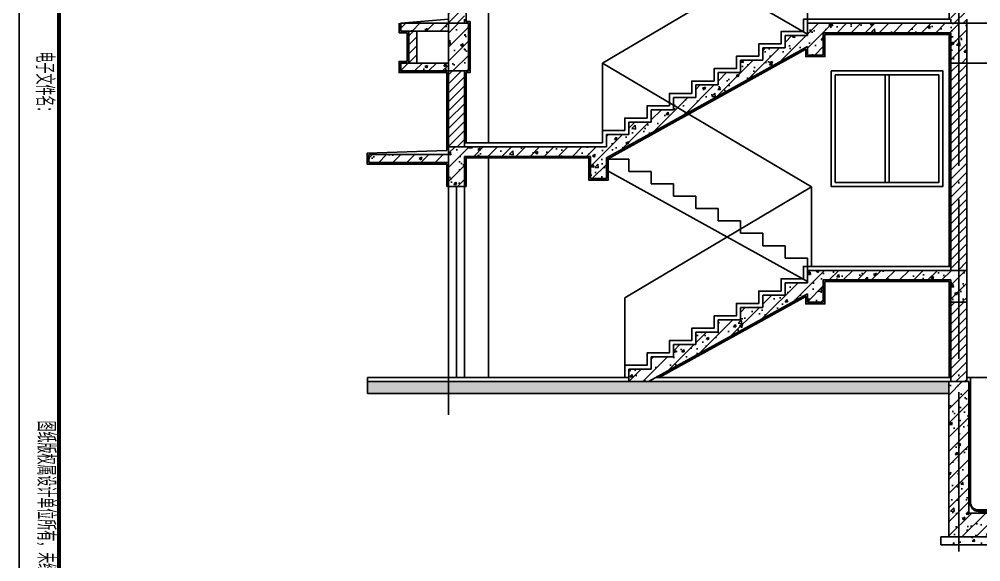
# Model space of a CAD drawing. Extents: x -1041549 to 749950, y -354245 to 17554.
# Drawn here: x -733762 to -721702, y -236798 to -229986 of the extents above; entities that cross this region are included whole.
import ezdxf

# ---------------------------------------------------------------- set-up
doc = ezdxf.new("R2010")
doc.units = 0
doc.header["$LTSCALE"] = 1000
doc.header["$MEASUREMENT"] = 0
doc.linetypes.add('DASH', pattern=[0.35, 0.25, -0.1])
doc.linetypes.add('DOTE', pattern=[2.42, 2, -0.2, 0.02, -0.2])
for name, color, linetype in [('14', 1, 'Continuous'), ('DOTE', 1, 'Continuous'), ('FIT', 1, 'Continuous'), ('PUB_TITLE', 4, 'Continuous'), ('S_STAIR', 2, 'Continuous'), ('WALL', 4, 'Continuous'), ('WINDOW', 3, 'Continuous')]:
    doc.layers.add(name, color=color, linetype=linetype)
doc.styles.add('hztxt', font='romand_pkpm', dxfattribs={"bigfont": 'gbcbig'})
pattern_1 = [(45, (-84822.1, -171430.22), (-88.388348, 88.388348), []), (50, (-84822.1, -171430.22), (358.63009, -31.37607), [37.5, -412.5]), (355, (-84822.1, -171430.22), (-69.37567, 376.09607), [30, -330]), (100.4514, (-84792.2, -171432.84), (289.2547, 344.71977), [31.8701, -350.57106]), (46.1842, (-84822.1, -171330.2), (533.62052, -82.7595), [56.25, -618.75]), (96.6356, (-84777.63, -171337.1), (467.33135, 487.05894), [47.80514, -525.8565]), (351.1842, (-84822.1, -171330.2), (467.33097, 487.0593), [45, -495]), (21, (-84772.1, -171355.22), (298.45353, -201.30945), [37.5, -412.5]), (326, (-84772.1, -171355.22), (121.65767, 362.57502), [30, -330]), (71.4514, (-84747.23, -171372), (420.11131, 161.26525), [31.8701, -350.57106]), (37.5, (-84822.1, -171430.22), (6.079928, 166.446927), [0, -326, 0, -335, 0, -331.25]), (7.5, (-84822.1, -171430.22), (131.53477, 197.205856), [0, -191, 0, -318.5, 0, -126.25]), (327.5, (-84933.6, -171430.22), (266.911218, -11.277436), [0, -125, 0, -390, 0, -517.5]), (317.5, (-84983.6, -171430.22), (291.593085, 50.05249), [0, -162.5, 0, -259, 0, -367.5])]
pattern_2 = [(45, (-193013.43, -165294.83), (-88.388348, 88.388348), []), (50, (-193013.43, -165294.83), (358.63009, -31.37607), [37.5, -412.5]), (355, (-193013.43, -165294.83), (-69.37567, 376.09607), [30, -330]), (100.4514, (-192983.55, -165297.44), (289.2547, 344.71977), [31.8701, -350.57106]), (46.1842, (-193013.43, -165194.83), (533.62052, -82.7595), [56.25, -618.75]), (96.6356, (-192968.97, -165201.7), (467.33135, 487.05894), [47.80514, -525.8565]), (351.1842, (-193013.43, -165194.8), (467.331, 487.0593), [45, -495]), (21, (-192963.43, -165219.83), (298.45353, -201.30945), [37.5, -412.5]), (326, (-192963.43, -165219.83), (121.65767, 362.57502), [30, -330]), (71.4514, (-192938.56, -165236.6), (420.11131, 161.26525), [31.8701, -350.57106]), (37.5, (-193013.43, -165294.83), (6.079928, 166.446927), [0, -326, 0, -335, 0, -331.25]), (7.5, (-193013.43, -165294.83), (131.53477, 197.205856), [0, -191, 0, -318.5, 0, -126.25]), (327.5, (-193124.93, -165294.83), (266.911218, -11.277436), [0, -125, 0, -390, 0, -517.5]), (317.5, (-193174.93, -165294.83), (291.59308, 50.05249), [0, -162.5, 0, -259, 0, -367.5])]

# ---------------------------------------------------------------- blocks, each defined once
blk = doc.blocks.new('A$C749C3F79')
h = blk.add_hatch()
h.set_pattern_fill('混凝土', color=8, scale=30)
h.set_pattern_definition([(50, (89528.97, -16263.46), (215.17805, -18.82564), [22.5, -247.5]), (355, (89528.97, -16263.46), (-41.6254, 225.65764), [18, -198]), (100.4514, (89546.9, -16265.03), (173.5528, 206.83186), [19.12206, -210.34263]), (46.1842, (89528.97, -16203.46), (320.1723, -49.6557), [33.75, -371.25]), (96.6356, (89555.65, -16207.6), (280.3988, 292.2354), [28.6831, -315.5139]), (351.1842, (89528.97, -16203.46), (280.3986, 292.2356), [27, -297]), (21, (89558.97, -16218.46), (179.0721, -120.78567), [22.5, -247.5]), (326, (89558.97, -16218.46), (72.9946, 217.545), [18, -198]), (71.4514, (89573.9, -16228.53), (252.0668, 96.75915), [19.12206, -210.34263]), (37.5, (89528.97, -16263.46), (3.647957, 99.868156), [0, -195.6, 0, -201, 0, -198.75]), (7.5, (89528.97, -16263.46), (78.92086, 118.32351), [0, -114.6, 0, -191.1, 0, -75.75]), (327.5, (89462.07, -16263.46), (160.14673, -6.76646), [0, -75, 0, -234, 0, -310.5]), (317.5, (89432.07, -16263.46), (174.95585, 30.0315), [0, -97.5, 0, -155.4, 0, -220.5])])
h.paths.add_polyline_path([(-6055, 3141), (-6055, 2991), (1237, 2991), (1237, 3141)])
h = blk.add_hatch()
h.set_pattern_fill('钢筋混凝土', color=8, scale=50)
h.set_pattern_definition([(45, (89678.97, -16363.46), (-88.38835, 88.38835), []), (50, (89678.97, -16363.46), (358.6301, -31.3761), [37.5, -412.5]), (355, (89678.97, -16363.46), (-69.3757, 376.096), [30, -330]), (100.4514, (89708.85, -16366.08), (289.2547, 344.7198), [31.8701, -350.571]), (46.1842, (89678.97, -16263.46), (533.6205, -82.7595), [56.25, -618.75]), (96.6356, (89723.44, -16270.36), (467.3314, 487.059), [47.805, -525.8565]), (351.1842, (89678.97, -16263.46), (467.331, 487.0593), [45, -495]), (21, (89728.97, -16288.46), (298.4535, -201.3094), [37.5, -412.5]), (326, (89728.97, -16288.46), (121.6577, 362.575), [30, -330]), (71.4514, (89753.84, -16305.24), (420.1113, 161.2652), [31.8701, -350.571]), (37.5, (89678.97, -16363.46), (6.07993, 166.44693), [0, -326, 0, -335, 0, -331.25]), (7.5, (89678.97, -16363.46), (131.53477, 197.20586), [0, -191, 0, -318.5, 0, -126.25]), (327.5, (89567.47, -16363.46), (266.91122, -11.27744), [0, -125, 0, -390, 0, -517.5]), (317.5, (89517.47, -16363.46), (291.5931, 50.0525), [0, -162.5, 0, -259, 0, -367.5])])
h.paths.add_polyline_path([(3712, 1491), (1487, 1491), (1487, 3141), (1237, 3141), (1237, 1191), (3962, 1191), (3962, 3141), (3712, 3141)])
h = blk.add_hatch()
h.set_pattern_fill('混凝土', color=8, scale=30)
h.set_pattern_definition([(50, (89678.97, -16263.46), (215.17805, -18.82564), [22.5, -247.5]), (355, (89678.97, -16263.46), (-41.6254, 225.65764), [18, -198]), (100.4514, (89696.9, -16265.03), (173.5528, 206.83186), [19.12206, -210.34263]), (46.1842, (89678.97, -16203.46), (320.1723, -49.6557), [33.75, -371.25]), (96.6356, (89705.65, -16207.6), (280.3988, 292.2354), [28.6831, -315.5139]), (351.1842, (89678.97, -16203.46), (280.3986, 292.2356), [27, -297]), (21, (89708.97, -16218.46), (179.0721, -120.78567), [22.5, -247.5]), (326, (89708.97, -16218.46), (72.9946, 217.545), [18, -198]), (71.4514, (89723.9, -16228.53), (252.0668, 96.75915), [19.12206, -210.34263]), (37.5, (89678.97, -16263.46), (3.647957, 99.868156), [0, -195.6, 0, -201, 0, -198.75]), (7.5, (89678.97, -16263.46), (78.92086, 118.32351), [0, -114.6, 0, -191.1, 0, -75.75]), (327.5, (89612.07, -16263.46), (160.14673, -6.76646), [0, -75, 0, -234, 0, -310.5]), (317.5, (89582.07, -16263.46), (174.95585, 30.0315), [0, -97.5, 0, -155.4, 0, -220.5])])
h.paths.add_polyline_path([(5061, 2991), (5061, 3141), (3987, 3141), (3987, 2991)])
h = blk.add_hatch()
h.set_pattern_fill('混凝土', color=8, scale=50)
h.set_pattern_definition([(50, (-986143.26, -92786.38), (358.63009, -31.37607), [37.5, -412.5]), (355, (-986143.26, -92786.38), (-69.37567, 376.09607), [30, -330]), (100.4514, (-986113.37, -92789), (289.25469, 344.71977), [31.8701, -350.57106]), (46.1842, (-986143.26, -92686.38), (533.62052, -82.7595), [56.25, -618.75]), (96.6356, (-986098.8, -92693.27), (467.33135, 487.05894), [47.80514, -525.8565]), (351.1842, (-986143.26, -92686.4), (467.33097, 487.0593), [45, -495]), (21, (-986093.26, -92711.38), (298.45353, -201.309445), [37.5, -412.5]), (326, (-986093.26, -92711.38), (121.65767, 362.57502), [30, -330]), (71.4514, (-986068.4, -92728.15), (420.11131, 161.26525), [31.8701, -350.57106]), (37.5, (-986143.26, -92786.38), (6.079928, 166.446927), [0, -326, 0, -335, 0, -331.25]), (7.5, (-986143.26, -92786.38), (131.53477, 197.205856), [0, -191, 0, -318.5, 0, -126.25]), (327.5, (-986254.76, -92786.38), (266.911218, -11.277436), [0, -125, 0, -390, 0, -517.5]), (317.5, (-986304.76, -92786.38), (291.593085, 50.05249), [0, -162.5, 0, -259, 0, -367.5])])
h.paths.add_polyline_path([(1287, 1191), (4087, 1191), (4087, 1091), (1287, 1091)])
blk.add_line((-6055, 3191), (-6055, 2991))
at = {"color": 8}
for p, q in [((1462, 3191), (1507, 3191)), ((1507, 3191), (1507, 1611)), ((3692, 3191), (5061, 3191)), ((3692, 1611), (3692, 3191)), ((1607, 1531), (3592, 1531)), ((1607, 1511), (3592, 1511))]:
    blk.add_line(p, q, dxfattribs=at)
for points in [[(-2778, 3191), (-6055, 3191)], [(1262, 3191), (-2440, 3191)]]:
    blk.add_lwpolyline(points, dxfattribs=at)
for points in [[(1237, 3141), (-6055, 3141)], [(3762, 3141), (5061, 3141)], [(1237, 2991), (-6055, 2991)], [(3962, 2991), (5061, 2991)]]:
    blk.add_lwpolyline(points)
at = {"const_width": 50}
blk.add_lwpolyline([(3962, 3141), (3962, 3141)], dxfattribs=at)
blk.add_lwpolyline([(1137, 1091), (4062, 1091), (4062, 1191), (1137, 1191)], close=True)
at = {"color": 8}
for centre, start, end in [((1607, 1631), 180, 270), ((1607, 1611), 180, 270), ((3592, 1631), 270, 0), ((3592, 1611), 270, 0)]:
    blk.add_arc(centre, 100, start, end, dxfattribs=at)
at = {"layer": 'FIT', "color": 1}
for p, q in [((3567, 2851), (3567, 2821)), ((3567, 2851), (3712, 2851)), ((3567, 2821), (3712, 2821)), ((3567, 2541), (3567, 2511)), ((3567, 2541), (3712, 2541)), ((3567, 2511), (3712, 2511)), ((3567, 2326), (3712, 2326)), ((3567, 2306), (3567, 2326)), ((3567, 2306), (3712, 2306)), ((3567, 2106), (3712, 2106)), ((3567, 2106), (3567, 2076)), ((3567, 2076), (3712, 2076)), ((3567, 1806), (3712, 1806)), ((3567, 1806), (3567, 1776)), ((3567, 1776), (3712, 1776))]:
    blk.add_line(p, q, dxfattribs=at)
at = {"layer": 'WALL'}
for p, q in [((1237, 3141), (1237, 1191)), ((1487, 3141), (1487, 1491)), ((3712, 1491), (3712, 3141)), ((3712, 3141), (3962, 3141)), ((3962, 3161), (3962, 3161)), ((3962, 1191), (3962, 3141)), ((1487, 1491), (3712, 1491)), ((1237, 1191), (3962, 1191))]:
    blk.add_line(p, q, dxfattribs=at)
blk.add_lwpolyline([(1237, 3141), (1487, 3141)], dxfattribs=at)
blk = doc.blocks.new('TUQ')
at = {"layer": '14', "style": 'hztxt', "width": 0.85}
for s, p in [('电子文件名：', (-24105, -584)), ('图纸版权属设计单位所有，未经许可，外人及外单位不得翻印复制作为其他工程之用。', (-14838, -548))]:
    blk.add_text(s, height=450, rotation=359.9997, dxfattribs=at).set_placement(p)

msp = doc.modelspace()

# ---------------------------------------------------------------- hatches: boundary and pattern name
h = msp.add_hatch()
h.set_pattern_fill('ANSI31', color=8, scale=50)
h.set_pattern_definition([(45, (-193013.43, -165294.83), (-56.126601, 56.126601), [])])
h.paths.add_polyline_path([(-721876.4, -226935.8), (-722076.4, -226935.8), (-722076.4, -229985.7), (-722076.4, -230035.8), (-721876.4, -230035.8), (-721876.4, -229985.7)])
h = msp.add_hatch()
h.set_pattern_fill('ANSI31', color=8, scale=50)
h.set_pattern_definition([(45, (-193013.43, -177694.91), (-56.126601, 56.126601), [])])
h.paths.add_polyline_path([(-728176.4, -228635.8), (-728376.4, -228635.8), (-728376.4, -230035.7), (-728176.4, -230035.7)])
h = msp.add_hatch()
h.set_pattern_fill('钢筋混凝土', color=8, scale=50)
h.set_pattern_definition(pattern_1)
h.paths.add_polyline_path([(-728976.4, -230035.7), (-728376.4, -230035.7), (-728376.4, -230135.7), (-728976.4, -230135.7)])
h = msp.add_hatch()
h.set_pattern_fill('钢筋混凝土', color=8, scale=50)
h.set_pattern_definition([(45, (-193013.43, -179694.83), (-88.388348, 88.388348), []), (50, (-193013.43, -179694.83), (358.63009, -31.37607), [37.5, -412.5]), (355, (-193013.43, -179694.83), (-69.37567, 376.09607), [30, -330]), (100.4514, (-192983.55, -179697.44), (289.2547, 344.71977), [31.8701, -350.57106]), (46.1842, (-193013.43, -179594.83), (533.62052, -82.7595), [56.25, -618.75]), (96.6356, (-192968.97, -179601.7), (467.33135, 487.05894), [47.80514, -525.8565]), (351.1842, (-193013.43, -179594.8), (467.331, 487.0593), [45, -495]), (21, (-192963.43, -179619.83), (298.45353, -201.30945), [37.5, -412.5]), (326, (-192963.43, -179619.83), (121.65767, 362.57502), [30, -330]), (71.4514, (-192938.56, -179636.6), (420.11131, 161.26525), [31.8701, -350.57106]), (37.5, (-193013.43, -179694.83), (6.079928, 166.446927), [0, -326, 0, -335, 0, -331.25]), (7.5, (-193013.43, -179694.83), (131.53477, 197.205856), [0, -191, 0, -318.5, 0, -126.25]), (327.5, (-193124.93, -179694.83), (266.911218, -11.277436), [0, -125, 0, -390, 0, -517.5]), (317.5, (-193174.93, -179694.83), (291.59308, 50.05249), [0, -162.5, 0, -259, 0, -367.5])])
h.paths.add_polyline_path([(-728126.4, -230035.7), (-728376.4, -230035.7), (-728376.4, -230135.7), (-728376.4, -230635.7), (-728126.4, -230635.7)])
h = msp.add_hatch()
h.set_pattern_fill('钢筋混凝土', color=8, scale=50)
h.set_pattern_definition(pattern_2)
h.paths.add_polyline_path([(-723876.4, -230328.1), (-723876.4, -230435.8), (-723676.4, -230435.8), (-723676.4, -230155.7), (-722076.4, -230155.7), (-722076.4, -230535.8), (-721876.4, -230535.8), (-721876.4, -230035.8), (-722076.4, -230035.8), (-723876.4, -230035.8), (-723876.4, -230155.7), (-723876.4, -230190.9), (-724156.4, -230190.9), (-724156.4, -230346.1), (-724436.4, -230346.1), (-724436.4, -230501.3), (-724716.4, -230501.3), (-724716.4, -230656.5), (-724996.4, -230656.5), (-724996.4, -230811.7), (-725276.4, -230811.7), (-725276.4, -230966.9), (-725556.4, -230966.9), (-725556.4, -231122.1), (-725836.4, -231122.1), (-725836.4, -231277.3), (-726116.4, -231277.3), (-726116.4, -231432.5), (-726396.4, -231432.5), (-726396.4, -231587.7), (-728176.4, -231587.7), (-728176.4, -231587.7), (-728376.4, -231587.7), (-728376.4, -232085.7), (-728176.4, -232085.7), (-728176.4, -231707.7), (-726596.4, -231707.7), (-726596.4, -231987.7), (-726396.4, -231987.7), (-726396.4, -231724.9)])
h = msp.add_hatch()
h.set_pattern_fill('ANSI31', color=8, scale=50)
h.set_pattern_definition([(45, (-84822.1, -171430.22), (-56.126601, 56.126601), [])])
h.paths.add_polyline_path([(-728876.4, -230135.7), (-728776.4, -230135.7), (-728776.4, -230535.7), (-728876.4, -230535.7)])
h = msp.add_hatch()
h.set_pattern_fill('钢筋混凝土', color=8, scale=50)
h.set_pattern_definition(pattern_1)
h.paths.add_polyline_path([(-728976.4, -230535.7), (-728376.4, -230535.7), (-728376.4, -230635.7), (-728976.4, -230635.7)])
h = msp.add_hatch()
h.set_pattern_fill('ANSI31', color=8, scale=50)
h.set_pattern_definition([(45, (-193013.43, -168894.83), (-56.126601, 56.126601), [])])
h.paths.add_polyline_path([(-721876.4, -230535.8), (-722076.4, -230535.8), (-722076.4, -233585.7), (-722076.4, -233139.7), (-721876.4, -233139.7), (-721876.4, -233585.7)])
h = msp.add_hatch()
h.set_pattern_fill('ANSI31', color=8, scale=50)
h.set_pattern_definition([(45, (-193013.43, -179694.83), (-56.126601, 56.126601), [])])
h.paths.add_polyline_path([(-728176.4, -230635.7), (-728376.4, -230635.7), (-728376.4, -231587.7), (-728176.4, -231587.7)])
h = msp.add_hatch()
h.set_pattern_fill('钢筋混凝土', color=8, scale=50)
h.set_pattern_definition([(45, (-77406.02, -161180.26), (-88.388348, 88.388348), []), (50, (-77406.02, -161180.26), (358.63009, -31.37607), [37.5, -412.5]), (355, (-77406.02, -161180.26), (-69.37567, 376.09607), [30, -330]), (100.4514, (-77376.13, -161182.88), (289.2547, 344.71977), [31.8701, -350.57106]), (46.1842, (-77406, -161080.26), (533.62052, -82.7595), [56.25, -618.75]), (96.6356, (-77361.55, -161087.16), (467.33135, 487.05894), [47.80514, -525.8565]), (351.1842, (-77406, -161080.26), (467.33097, 487.0593), [45, -495]), (21, (-77356.02, -161105.26), (298.45353, -201.30945), [37.5, -412.5]), (326, (-77356.02, -161105.26), (121.65767, 362.57502), [30, -330]), (71.4514, (-77331.15, -161122.04), (420.11131, 161.26525), [31.8701, -350.57106]), (37.5, (-77406.02, -161180.26), (6.079928, 166.446927), [0, -326, 0, -335, 0, -331.25]), (7.5, (-77406.02, -161180.26), (131.53477, 197.205856), [0, -191, 0, -318.5, 0, -126.25]), (327.5, (-77517.52, -161180.26), (266.911218, -11.277436), [0, -125, 0, -390, 0, -517.5]), (317.5, (-77567.52, -161180.26), (291.593085, 50.05249), [0, -162.5, 0, -259, 0, -367.5])])
h.paths.add_polyline_path([(-729376.4, -231685.7), (-728376.4, -231685.7), (-728376.4, -231785.7), (-729376.4, -231785.7)])
h = msp.add_hatch()
h.set_pattern_fill('钢筋混凝土', color=8, scale=50)
h.set_pattern_definition(pattern_2)
h.paths.add_polyline_path([(-721876.4, -233139.7), (-722076.4, -233139.7), (-723876.4, -233139.7), (-723876.4, -233294.8), (-724156.4, -233294.8), (-724156.4, -233449.9), (-724436.4, -233449.9), (-724436.4, -233605), (-724716.4, -233605), (-724716.4, -233760.1), (-724996.4, -233760.1), (-724996.4, -233915.2), (-725276.4, -233915.2), (-725276.4, -234070.4), (-725556.4, -234070.4), (-725556.4, -234225.5), (-725836.4, -234225.5), (-725836.4, -234380.6), (-726116.4, -234380.6), (-726116.4, -234535.7), (-725868.8, -234535.7), (-723876.4, -233432), (-723876.4, -233539.7), (-723676.4, -233539.7), (-723676.4, -233259.7), (-722076.4, -233259.7), (-722076.4, -233539.7), (-721876.4, -233539.7)])
h = msp.add_hatch()
h.set_pattern_fill('ANSI31', color=8, scale=50)
h.set_pattern_definition([(45, (-186713.43, -182598.83), (-56.126601, 56.126601), [])])
h.paths.add_polyline_path([(-721876.4, -233539.7), (-722076.4, -233539.7), (-722076.4, -234535.7), (-721876.4, -234535.7)])

# ---------------------------------------------------------------- linework, layer by layer
for p, q in [((-727876.4, -228375.8), (-727876.4, -231537.7)), ((-727876.4, -231727.7), (-727876.4, -234485.7))]:
    msp.add_line(p, q)
at = {"color": 3}
for p, q in [((-723826.4, -228985.7), (-726446.4, -230537.7)), ((-726446.4, -231537.7), (-726446.4, -230537.7)), ((-726446.4, -230537.7), (-723826.4, -232089.7)), ((-723826.4, -232089.7), (-726166.4, -233485.7)), ((-723826.4, -233089.7), (-723826.4, -232089.7)), ((-726166.4, -234485.7), (-726166.4, -233485.7)), ((-719646.4, -234485.7), (-721876.4, -234485.7))]:
    msp.add_line(p, q, dxfattribs=at)
at = {"color": 8, "linetype": 'DASH'}
for p, q in [((-721876.4, -230035.8), (-719576.4, -230035.8)), ((-721876.4, -230535.8), (-719576.4, -230535.8))]:
    msp.add_line(p, q, dxfattribs=at)
at = {"color": 4}
for p, q in [((-722901.4, -230685.7), (-722901.4, -232035.5)), ((-722851.4, -230685.7), (-722851.4, -232035.5))]:
    msp.add_line(p, q, dxfattribs=at)
at = {"color": 8}
for p, q in [((-728396.4, -232085.7), (-728376.4, -232085.7)), ((-728156.4, -232085.7), (-728176.4, -232085.7)), ((-728948.4, -234485.7), (-726116.4, -234485.7)), ((-728948.4, -234535.7), (-722076.4, -234535.7)), ((-725778.5, -234485.7), (-722076.4, -234485.7))]:
    msp.add_line(p, q, dxfattribs=at)
for points in [[(-728156.4, -230015.7), (-728156.4, -228375.8), (-726896.4, -228375.8), (-726896.4, -228655.8), (-726656.4, -228655.8), (-726656.4, -228386.2), (-723896.4, -226773.2), (-723896.4, -226855.8), (-723656.4, -226855.8), (-723656.4, -226575.8), (-722096.4, -226575.8), (-722096.4, -229985.8)], [(-728176.4, -231537.7), (-726446.4, -231537.7), (-726446.4, -231382.5), (-726166.4, -231382.5), (-726166.4, -231227.3), (-725886.4, -231227.3), (-725886.4, -231072.1), (-725606.4, -231072.1), (-725606.4, -230916.9), (-725326.4, -230916.9), (-725326.4, -230761.7), (-725046.4, -230761.7), (-725046.4, -230606.5), (-724766.4, -230606.5), (-724766.4, -230451.3), (-724486.4, -230451.3), (-724486.4, -230296.1), (-724206.4, -230296.1), (-724206.4, -230140.9), (-723926.4, -230140.9), (-723926.4, -229985.7), (-722076.4, -229985.8)], [(-728996.4, -230035.7), (-728996.4, -230155.7), (-728896.4, -230155.7), (-728896.4, -230515.7), (-728996.4, -230515.7), (-728996.4, -230655.7), (-728396.4, -230655.7), (-728396.4, -231635.8)], [(-728156.4, -230015.7), (-728106.4, -230015.7), (-728106.4, -230655.7), (-728156.4, -230655.7), (-728156.4, -231537.7)], [(-728156.4, -232085.7), (-728156.4, -231727.7), (-726616.4, -231727.7), (-726616.4, -232007.7), (-726376.4, -232007.7), (-726376.4, -231736.7), (-723896.4, -230362), (-723896.4, -230455.8), (-723656.4, -230455.8), (-723656.4, -230175.7), (-722096.4, -230175.7), (-722096.4, -233089.7)], [(-728396.4, -231635.8), (-729396.4, -231665.7), (-729396.4, -231805.7), (-728396.4, -231805.7), (-728396.4, -232085.7)], [(-726166.4, -234485.7), (-726166.4, -234330.6), (-725886.4, -234330.6), (-725886.4, -234175.5), (-725606.4, -234175.5), (-725606.4, -234020.4), (-725326.4, -234020.4), (-725326.4, -233865.2), (-725046.4, -233865.2), (-725046.4, -233710.1), (-724766.4, -233710.1), (-724766.4, -233555), (-724486.4, -233555), (-724486.4, -233399.9), (-724206.4, -233399.9), (-724206.4, -233244.8), (-723926.4, -233244.8), (-723926.4, -233089.7), (-722076.4, -233089.7)], [(-725737.2, -234485.7), (-723896.4, -233465.9), (-723896.4, -233559.7), (-723656.4, -233559.7), (-723656.4, -233279.7), (-722096.4, -233279.7), (-722096.4, -234485.7)]]:
    msp.add_lwpolyline(points, dxfattribs=at)
at = {"color": 2}
msp.add_lwpolyline([(-723576.4, -230635.7), (-722176.4, -230635.7), (-722176.4, -232085.5), (-723576.4, -232085.5)], close=True, dxfattribs=at)
at = {"color": 4}
msp.add_lwpolyline([(-723526.4, -230685.7), (-722226.4, -230685.7), (-722226.4, -232035.5), (-723526.4, -232035.5)], close=True, dxfattribs=at)
at = {"layer": 'DOTE', "linetype": 'DOTE'}
for p, q in [((-728376.4, -207544.1), (-728376.4, -234953.3)), ((-721976.4, -236668.4), (-721976.4, -207544.1))]:
    msp.add_line(p, q, dxfattribs=at)
at = {"layer": 'PUB_TITLE'}
msp.add_lwpolyline([(-733761.6, -205794.1), (-733761.6, -242944.1), (-712761.6, -242944.1), (-712761.6, -205794.1)], close=True, dxfattribs=at)
at = {"layer": 'PUB_TITLE', "const_width": 50}
msp.add_lwpolyline([(-733261.6, -207044.1), (-733261.6, -242444.1), (-713261.6, -242444.1), (-713261.6, -207044.1)], close=True, dxfattribs=at)
at = {"layer": 'S_STAIR', "color": 9}
for p, q in [((-723876.4, -230174.8), (-726676.4, -228538.4)), ((-723876.4, -230035.8), (-723876.4, -229872.1)), ((-726116.4, -231742.9), (-726396.4, -231742.9)), ((-726116.4, -231898.1), (-726116.4, -231742.9)), ((-723876.4, -233276.9), (-726396.4, -231880.1)), ((-725836.4, -231898.1), (-726116.4, -231898.1)), ((-725836.4, -232053.3), (-725836.4, -231898.1)), ((-725556.4, -232053.3), (-725836.4, -232053.3)), ((-725556.4, -232208.5), (-725556.4, -232053.3)), ((-725276.4, -232208.5), (-725556.4, -232208.5)), ((-725276.4, -232363.7), (-725276.4, -232208.5)), ((-724996.4, -232363.7), (-725276.4, -232363.7)), ((-724996.4, -232518.9), (-724996.4, -232363.7)), ((-724716.4, -232518.9), (-724996.4, -232518.9)), ((-724716.4, -232674.1), (-724716.4, -232518.9)), ((-724436.4, -232674.1), (-724716.4, -232674.1)), ((-724436.4, -232829.3), (-724436.4, -232674.1)), ((-724156.4, -232829.3), (-724436.4, -232829.3)), ((-724156.4, -232984.5), (-724156.4, -232829.3)), ((-723876.4, -232984.5), (-724156.4, -232984.5)), ((-723876.4, -233139.7), (-723876.4, -232984.5))]:
    msp.add_line(p, q, dxfattribs=at)
at = {"layer": 'S_STAIR'}
for p, q in [((-723876.4, -230035.7), (-723876.4, -230155.7)), ((-723876.4, -230190.9), (-723876.4, -230035.7)), ((-723876.4, -230035.8), (-722076.4, -230035.8)), ((-724156.4, -230346.1), (-724156.4, -230190.9)), ((-724156.4, -230190.9), (-723876.4, -230190.9)), ((-722076.4, -230155.7), (-723676.4, -230155.7)), ((-723676.4, -230155.7), (-723676.4, -230435.8)), ((-726396.4, -231724.9), (-723876.4, -230328.1)), ((-724436.4, -230501.3), (-724436.4, -230346.1)), ((-724436.4, -230346.1), (-724156.4, -230346.1)), ((-723876.4, -230435.8), (-723876.4, -230328.1)), ((-723876.4, -230435.8), (-723676.4, -230435.8)), ((-724716.4, -230656.5), (-724716.4, -230501.3)), ((-724716.4, -230501.3), (-724436.4, -230501.3)), ((-724996.4, -230811.7), (-724996.4, -230656.5)), ((-724996.4, -230656.5), (-724716.4, -230656.5)), ((-725276.4, -230966.9), (-725276.4, -230811.7)), ((-725276.4, -230811.7), (-724996.4, -230811.7)), ((-725556.4, -231122.1), (-725556.4, -230966.9)), ((-725556.4, -230966.9), (-725276.4, -230966.9)), ((-725836.4, -231277.3), (-725836.4, -231122.1)), ((-725836.4, -231122.1), (-725556.4, -231122.1)), ((-726116.4, -231432.5), (-726116.4, -231277.3)), ((-726116.4, -231277.3), (-725836.4, -231277.3)), ((-726396.4, -231587.7), (-726396.4, -231432.5)), ((-726396.4, -231432.5), (-726116.4, -231432.5)), ((-726396.4, -231587.7), (-728176.4, -231587.7)), ((-728176.4, -231707.7), (-726596.4, -231707.7)), ((-726596.4, -231707.7), (-726596.4, -231987.7)), ((-726396.4, -231987.7), (-726396.4, -231724.9)), ((-726396.4, -231987.7), (-726596.4, -231987.7)), ((-723876.4, -233139.7), (-722076.4, -233139.7)), ((-723876.4, -233294.8), (-723876.4, -233139.7)), ((-724156.4, -233449.9), (-724156.4, -233294.8)), ((-724156.4, -233294.8), (-723876.4, -233294.8)), ((-722076.4, -233259.7), (-723676.4, -233259.7)), ((-723676.4, -233539.7), (-723676.4, -233259.7)), ((-725868.8, -234535.7), (-723876.4, -233432)), ((-724436.4, -233605), (-724436.4, -233449.9)), ((-724436.4, -233449.9), (-724156.4, -233449.9)), ((-723876.4, -233539.7), (-723876.4, -233432)), ((-723876.4, -233539.7), (-723676.4, -233539.7)), ((-724716.4, -233760.1), (-724716.4, -233605)), ((-724716.4, -233605), (-724436.4, -233605)), ((-724996.4, -233915.2), (-724996.4, -233760.1)), ((-724996.4, -233760.1), (-724716.4, -233760.1)), ((-725276.4, -234070.4), (-725276.4, -233915.2)), ((-725276.4, -233915.2), (-724996.4, -233915.2)), ((-725556.4, -234225.5), (-725556.4, -234070.4)), ((-725556.4, -234070.4), (-725276.4, -234070.4)), ((-725836.4, -234380.6), (-725836.4, -234225.5)), ((-725836.4, -234225.5), (-725556.4, -234225.5)), ((-726116.4, -234535.7), (-726116.4, -234380.6)), ((-726116.4, -234380.6), (-725836.4, -234380.6))]:
    msp.add_line(p, q, dxfattribs=at)
at = {"layer": 'WALL'}
for p, q in [((-728976.4, -230035.7), (-728376.4, -229985.7)), ((-728376.4, -232085.7), (-728376.4, -229985.7)), ((-728176.4, -230035.7), (-728176.4, -229985.7)), ((-722076.4, -229985.7), (-722076.4, -230035.8)), ((-721876.4, -229985.7), (-721876.4, -234535.7)), ((-728376.4, -230035.7), (-728126.4, -230035.7)), ((-728126.4, -230035.7), (-728126.4, -230635.7)), ((-722076.4, -230035.8), (-721876.4, -230035.8)), ((-728876.4, -230535.7), (-728876.4, -230135.7)), ((-728776.4, -230535.7), (-728776.4, -230135.7)), ((-722076.4, -230155.7), (-722076.4, -233139.7)), ((-722076.4, -230535.8), (-721876.4, -230535.8)), ((-728376.4, -230635.7), (-728126.4, -230635.7)), ((-728176.4, -231587.7), (-728176.4, -230635.7)), ((-728176.4, -231587.7), (-728376.4, -231587.7)), ((-729376.4, -231685.7), (-729376.4, -231785.7)), ((-729376.4, -231685.7), (-728376.4, -231685.7)), ((-729376.4, -231785.7), (-728376.4, -231785.7)), ((-728176.4, -232085.7), (-728176.4, -231707.7)), ((-728176.4, -232085.7), (-728376.4, -232085.7)), ((-722076.4, -233139.7), (-721876.4, -233139.7)), ((-722076.4, -233259.7), (-722076.4, -234535.7)), ((-722076.4, -233539.7), (-721876.4, -233539.7))]:
    msp.add_line(p, q, dxfattribs=at)
for points in [[(-728376.4, -230035.7), (-728976.4, -230035.7), (-728976.4, -230135.7), (-728376.4, -230135.7)], [(-728376.4, -230535.7), (-728976.4, -230535.7), (-728976.4, -230635.7), (-728376.4, -230635.7)]]:
    msp.add_lwpolyline(points, close=True, dxfattribs=at)
at = {"layer": 'WINDOW'}
for p, q in [((-728376.4, -234485.7), (-728376.4, -232085.7)), ((-728276.4, -234485.7), (-728276.4, -232085.7)), ((-728176.4, -234485.7), (-728176.4, -232085.7))]:
    msp.add_line(p, q, dxfattribs=at)

# ---------------------------------------------------------------- block references
msp.add_blockref('A$C749C3F79', (-723338.6, -237677.2))
at = {"layer": '14', "xscale": 0.5, "yscale": 0.5, "zscale": 0.5, "rotation": 270}
msp.add_blockref('TUQ', (-733261.6, -242444.1), dxfattribs=at)

doc.saveas('drawing.dxf')
